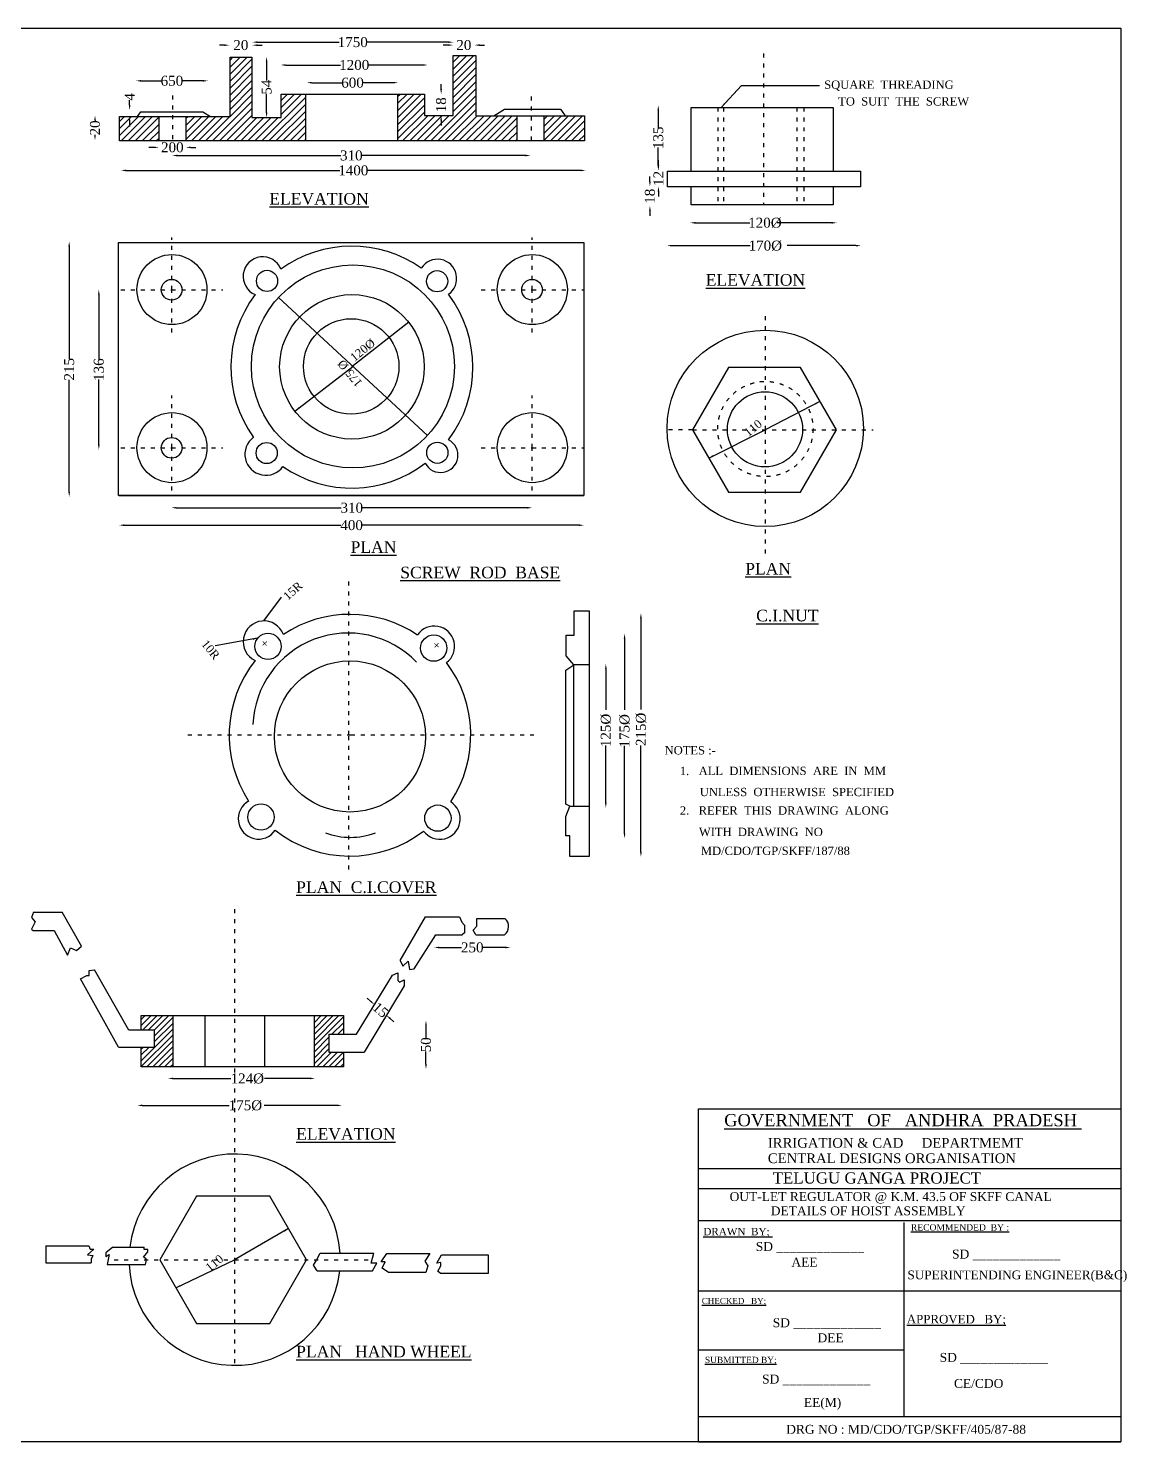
# Model space of a CAD drawing. Header units: millimetres. Extents: x 833 to 6818, y 102 to 4361.
# Drawn here: x 3508 to 6818, y 102 to 4361 of the extents above; entities that cross this region are included whole.
import ezdxf

# ---------------------------------------------------------------- set-up
doc = ezdxf.new("R2010")
doc.units = ezdxf.units.MM
doc.header["$MEASUREMENT"] = 0
doc.header["$PDMODE"] = 33
doc.header["$PDSIZE"] = 500
doc.linetypes.add('ACAD_ISO03W100', pattern=[30, 12, -18])
for name, color, linetype in [('DIM', 5, 'Continuous'), ('DOT LINE', 3, 'ACAD_ISO03W100'), ('DWG. LINE', 1, 'Continuous'), ('HATCH', 2, 'Continuous'), ('TEXT', 7, 'Continuous')]:
    doc.layers.add(name, color=color, linetype=linetype)
doc.layers.add('TITLE', color=7, linetype='Continuous', lineweight=30)
doc.styles.get("Standard").update_dxf_attribs({"font": 'TIMES.TTF', "height": 30})
doc.dimstyles.get("Standard").update_dxf_attribs({"dimtxt": 30, "dimasz": 15, "dimexe": 0.18, "dimexo": 0.0625, "dimgap": 0.09, "dimtad": 0, "dimdec": 0, "dimzin": 0, "dimdsep": 46, "dimtxsty": 'Standard', "dimcen": 0.09, "dimse1": 1, "dimse2": 1, "dimclrd": 5, "dimclre": 5, "dimclrt": 4, "dimadec": 0, "dimazin": 0, "dimtfac": 1, "dimtdec": 0, "dimtofl": 0, "dimtmove": 0, "dimatfit": 3, "dimfxl": 1, "dimtolj": 1, "dimtzin": 0, "dimarcsym": 0})

# ---------------------------------------------------------------- blocks, each defined once
blk = doc.blocks.new('*D2')
at = {"layer": 'Defpoints', "color": 0}
for p in [(3787.7, 3954), (5187.7, 3954), (5187.7, 3932.2)]:
    blk.add_point(p, dxfattribs=at)
at = {"layer": 'DIM', "color": 5, "lineweight": -2}
for p, q in [((3802.7, 3932.2), (4446.7, 3932.2)), ((5172.7, 3932.2), (4528.7, 3932.2))]:
    blk.add_line(p, q, dxfattribs=at)
at = {"layer": 'DIM', "color": 5}
for points in [[(3802.7, 3934.7), (3802.7, 3929.7), (3787.7, 3932.2)], [(5172.7, 3934.7), (5172.7, 3929.7), (5187.7, 3932.2)]]:
    blk.add_solid(points, dxfattribs=at)
at = {"layer": 'DIM', "color": 4, "insert": (4487.7, 3932.2), "char_height": 30, "attachment_point": 5}
blk.add_mtext('\\A1;1400', dxfattribs=at)
blk = doc.blocks.new('*D8')
at = {"layer": 'Defpoints', "color": 0}
for p in [(3832.9, 4204.4), (4049.4, 4204.4), (4049.4, 4202.2)]:
    blk.add_point(p, dxfattribs=at)
at = {"layer": 'DIM', "color": 5, "lineweight": -2}
for p, q in [((3847.9, 4202.2), (3909.6, 4202.2)), ((4034.4, 4202.2), (3972.8, 4202.2))]:
    blk.add_line(p, q, dxfattribs=at)
at = {"layer": 'DIM', "color": 5}
for points in [[(3847.9, 4204.7), (3847.9, 4199.7), (3832.9, 4202.2)], [(4034.4, 4204.7), (4034.4, 4199.7), (4049.4, 4202.2)]]:
    blk.add_solid(points, dxfattribs=at)
at = {"layer": 'DIM', "color": 4, "insert": (3941.2, 4202.2), "char_height": 30, "attachment_point": 5}
blk.add_mtext('\\A1;650', dxfattribs=at)
blk = doc.blocks.new('*D9')
at = {"layer": 'Defpoints', "color": 0}
for p in [(4114.4, 4309.7), (4183.4, 4309.7), (4183.4, 4309.7)]:
    blk.add_point(p, dxfattribs=at)
at = {"layer": 'DIM', "color": 5, "lineweight": -2}
for p, q in [((4099.4, 4309.7), (4084.4, 4309.7)), ((4198.4, 4309.7), (4213.4, 4309.7))]:
    blk.add_line(p, q, dxfattribs=at)
at = {"layer": 'DIM', "color": 5}
for points in [[(4099.4, 4312.2), (4099.4, 4307.2), (4114.4, 4309.7)], [(4198.4, 4312.2), (4198.4, 4307.2), (4183.4, 4309.7)]]:
    blk.add_solid(points, dxfattribs=at)
at = {"layer": 'DIM', "color": 4, "insert": (4148.9, 4309.7), "char_height": 30, "attachment_point": 5}
blk.add_mtext('\\A1;20', dxfattribs=at)
blk = doc.blocks.new('*D10')
at = {"layer": 'Defpoints', "color": 0}
for p in [(4183.4, 4309.7), (4788.8, 4318.7), (4788.8, 4309.7)]:
    blk.add_point(p, dxfattribs=at)
at = {"layer": 'DIM', "color": 5, "lineweight": -2}
for p, q in [((4198.4, 4318.7), (4445.1, 4318.7)), ((4773.8, 4318.7), (4527.1, 4318.7))]:
    blk.add_line(p, q, dxfattribs=at)
at = {"layer": 'DIM', "color": 5}
for points in [[(4198.4, 4321.2), (4198.4, 4316.2), (4183.4, 4318.7)], [(4773.8, 4321.2), (4773.8, 4316.2), (4788.8, 4318.7)]]:
    blk.add_solid(points, dxfattribs=at)
at = {"layer": 'DIM', "color": 4, "insert": (4486.1, 4318.7), "char_height": 30, "attachment_point": 5}
blk.add_mtext('\\A1;1750', dxfattribs=at)
blk = doc.blocks.new('*D11')
at = {"layer": 'Defpoints', "color": 0}
for p in [(4788.8, 4312), (4853, 4312), (4853, 4309.9)]:
    blk.add_point(p, dxfattribs=at)
at = {"layer": 'DIM', "color": 5, "lineweight": -2}
for p, q in [((4773.8, 4309.9), (4758.8, 4309.9)), ((4868, 4309.9), (4883, 4309.9))]:
    blk.add_line(p, q, dxfattribs=at)
at = {"layer": 'DIM', "color": 5}
for points in [[(4773.8, 4312.4), (4773.8, 4307.4), (4788.8, 4309.9)], [(4868, 4312.4), (4868, 4307.4), (4853, 4309.9)]]:
    blk.add_solid(points, dxfattribs=at)
at = {"layer": 'DIM', "color": 4, "insert": (4820.9, 4309.9), "char_height": 30, "attachment_point": 5}
blk.add_mtext('\\A1;20', dxfattribs=at)
blk = doc.blocks.new('*D12')
at = {"layer": 'Defpoints', "color": 0}
for p in [(4269.2, 4250.8), (4711.9, 4250.8), (4711.9, 4249.9)]:
    blk.add_point(p, dxfattribs=at)
at = {"layer": 'DIM', "color": 5, "lineweight": -2}
for p, q in [((4284.2, 4249.9), (4449.5, 4249.9)), ((4696.9, 4249.9), (4531.5, 4249.9))]:
    blk.add_line(p, q, dxfattribs=at)
at = {"layer": 'DIM', "color": 5}
for points in [[(4284.2, 4252.4), (4284.2, 4247.4), (4269.2, 4249.9)], [(4696.9, 4252.4), (4696.9, 4247.4), (4711.9, 4249.9)]]:
    blk.add_solid(points, dxfattribs=at)
at = {"layer": 'DIM', "color": 4, "insert": (4490.5, 4249.9), "char_height": 30, "attachment_point": 5}
blk.add_mtext('\\A1;1200', dxfattribs=at)
blk = doc.blocks.new('*D13')
at = {"layer": 'Defpoints', "color": 0}
for p in [(4224.4, 4274.9), (4224.4, 4091.3), (4226.4, 4091.3)]:
    blk.add_point(p, dxfattribs=at)
at = {"layer": 'DIM', "color": 5, "lineweight": -2}
for p, q in [((4226.4, 4259.9), (4226.4, 4203.5)), ((4226.4, 4106.3), (4226.4, 4162.7))]:
    blk.add_line(p, q, dxfattribs=at)
at = {"layer": 'DIM', "color": 5}
for points in [[(4223.9, 4259.9), (4228.9, 4259.9), (4226.4, 4274.9)], [(4223.9, 4106.3), (4228.9, 4106.3), (4226.4, 4091.3)]]:
    blk.add_solid(points, dxfattribs=at)
at = {"layer": 'DIM', "color": 4, "insert": (4226.4, 4183.1), "char_height": 30, "attachment_point": 5, "rotation": 90}
blk.add_mtext('\\A1;54', dxfattribs=at)
blk = doc.blocks.new('*D14')
at = {"layer": 'Defpoints', "color": 0}
for p in [(4347.6, 4198.3), (4623.2, 4198.3), (4623.2, 4196.6)]:
    blk.add_point(p, dxfattribs=at)
at = {"layer": 'DIM', "color": 5, "lineweight": -2}
for p, q in [((4362.6, 4196.6), (4453.8, 4196.6)), ((4608.2, 4196.6), (4517, 4196.6))]:
    blk.add_line(p, q, dxfattribs=at)
at = {"layer": 'DIM', "color": 5}
for points in [[(4362.6, 4199.1), (4362.6, 4194.1), (4347.6, 4196.6)], [(4608.2, 4199.1), (4608.2, 4194.1), (4623.2, 4196.6)]]:
    blk.add_solid(points, dxfattribs=at)
at = {"layer": 'DIM', "color": 4, "insert": (4485.4, 4196.6), "char_height": 30, "attachment_point": 5}
blk.add_mtext('\\A1;600', dxfattribs=at)
blk = doc.blocks.new('*D15')
at = {"layer": 'Defpoints', "color": 0}
for p in [(4752.4, 4162.2), (4752.4, 4097.9), (4752.4, 4097.9)]:
    blk.add_point(p, dxfattribs=at)
at = {"layer": 'DIM', "color": 5, "lineweight": -2}
for p, q in [((4752.4, 4177.2), (4752.4, 4192.2)), ((4752.4, 4082.9), (4752.4, 4067.9))]:
    blk.add_line(p, q, dxfattribs=at)
at = {"layer": 'DIM', "color": 5}
for points in [[(4749.9, 4177.2), (4754.9, 4177.2), (4752.4, 4162.2)], [(4749.9, 4082.9), (4754.9, 4082.9), (4752.4, 4097.9)]]:
    blk.add_solid(points, dxfattribs=at)
at = {"layer": 'DIM', "color": 4, "insert": (4752.4, 4130), "char_height": 30, "attachment_point": 5, "rotation": 90}
blk.add_mtext('\\A1;18', dxfattribs=at)
blk = doc.blocks.new('*D16')
at = {"layer": 'Defpoints', "color": 0}
for p in [(3902, 3999.7), (3982.8, 4001.8), (3982.8, 3999.7)]:
    blk.add_point(p, dxfattribs=at)
at = {"layer": 'DIM', "color": 5, "lineweight": -2}
for p, q in [((3887, 4001.8), (3872, 4001.8)), ((3997.8, 4001.8), (4012.8, 4001.8))]:
    blk.add_line(p, q, dxfattribs=at)
at = {"layer": 'DIM', "color": 5}
for points in [[(3887, 4004.3), (3887, 3999.3), (3902, 4001.8)], [(3997.8, 4004.3), (3997.8, 3999.3), (3982.8, 4001.8)]]:
    blk.add_solid(points, dxfattribs=at)
at = {"layer": 'DIM', "color": 4, "insert": (3942.4, 4001.8), "char_height": 30, "attachment_point": 5}
blk.add_mtext('\\A1;200', dxfattribs=at)
blk = doc.blocks.new('*D17')
at = {"layer": 'Defpoints', "color": 0}
for p in [(3942, 3977.3), (5021.6, 3977.3), (5021.6, 3977.2)]:
    blk.add_point(p, dxfattribs=at)
at = {"layer": 'DIM', "color": 5, "lineweight": -2}
for p, q in [((3957, 3977.2), (4450.2, 3977.2)), ((5006.6, 3977.2), (4513.4, 3977.2))]:
    blk.add_line(p, q, dxfattribs=at)
at = {"layer": 'DIM', "color": 5}
for points in [[(3957, 3979.7), (3957, 3974.7), (3942, 3977.2)], [(5006.6, 3979.7), (5006.6, 3974.7), (5021.6, 3977.2)]]:
    blk.add_solid(points, dxfattribs=at)
at = {"layer": 'DIM', "color": 4, "insert": (4481.8, 3977.2), "char_height": 30, "attachment_point": 5}
blk.add_mtext('\\A1;310', dxfattribs=at)
blk = doc.blocks.new('*D18')
at = {"layer": 'Defpoints', "color": 0}
for p in [(3709.4, 4097.7), (3709.4, 4022.8), (3709.4, 4022.8)]:
    blk.add_point(p, dxfattribs=at)
at = {"layer": 'DIM', "color": 5, "lineweight": -2}
for p, q in [((3709.4, 4082.7), (3709.4, 4081.2)), ((3709.4, 4037.8), (3709.4, 4039.3))]:
    blk.add_line(p, q, dxfattribs=at)
at = {"layer": 'DIM', "color": 5}
for points in [[(3706.9, 4082.7), (3711.9, 4082.7), (3709.4, 4097.7)], [(3706.9, 4037.8), (3711.9, 4037.8), (3709.4, 4022.8)]]:
    blk.add_solid(points, dxfattribs=at)
at = {"layer": 'DIM', "color": 4, "insert": (3709.4, 4060.3), "char_height": 30, "attachment_point": 5, "rotation": 90}
blk.add_mtext('\\A1;20', dxfattribs=at)
blk = doc.blocks.new('*D19')
at = {"layer": 'Defpoints', "color": 0}
for p in [(3813.7, 4114), (3814.9, 4114), (3814.9, 4094.8)]:
    blk.add_point(p, dxfattribs=at)
at = {"layer": 'DIM', "color": 5, "lineweight": -2}
for p, q in [((3813.7, 4129), (3813.7, 4144)), ((3813.7, 4079.8), (3813.7, 4064.8))]:
    blk.add_line(p, q, dxfattribs=at)
at = {"layer": 'DIM', "color": 5}
for points in [[(3811.2, 4129), (3816.2, 4129), (3813.7, 4114)], [(3811.2, 4079.8), (3816.2, 4079.8), (3813.7, 4094.8)]]:
    blk.add_solid(points, dxfattribs=at)
at = {"layer": 'DIM', "color": 4, "insert": (3813.7, 4154), "char_height": 30, "attachment_point": 5, "rotation": 90}
blk.add_mtext('\\A1;4', dxfattribs=at)
blk = doc.blocks.new('*D20')
at = {"layer": 'Defpoints', "color": 0}
for p in [(5406.9, 4128.2), (5406.7, 3932.9), (5406.9, 3932.9)]:
    blk.add_point(p, dxfattribs=at)
at = {"layer": 'DIM', "color": 5, "lineweight": -2}
for p, q in [((5406.7, 4113.2), (5406.7, 4059.8)), ((5406.7, 3947.9), (5406.7, 4001.3))]:
    blk.add_line(p, q, dxfattribs=at)
at = {"layer": 'DIM', "color": 5}
for points in [[(5404.2, 4113.2), (5409.2, 4113.2), (5406.7, 4128.2)], [(5404.2, 3947.9), (5409.2, 3947.9), (5406.7, 3932.9)]]:
    blk.add_solid(points, dxfattribs=at)
at = {"layer": 'DIM', "color": 4, "insert": (5406.7, 4030.5), "char_height": 30, "attachment_point": 5, "rotation": 90}
blk.add_mtext('\\A1;135', dxfattribs=at)
blk = doc.blocks.new('*D21')
at = {"layer": 'Defpoints', "color": 0}
for p in [(5406.7, 3932.9), (5406.7, 3883.5), (5407.3, 3883.5)]:
    blk.add_point(p, dxfattribs=at)
at = {"layer": 'DIM', "color": 5, "lineweight": -2}
for p, q in [((5407.3, 3947.9), (5407.3, 3962.9)), ((5407.3, 3868.5), (5407.3, 3853.5))]:
    blk.add_line(p, q, dxfattribs=at)
at = {"layer": 'DIM', "color": 5}
for points in [[(5404.8, 3947.9), (5409.8, 3947.9), (5407.3, 3932.9)], [(5404.8, 3868.5), (5409.8, 3868.5), (5407.3, 3883.5)]]:
    blk.add_solid(points, dxfattribs=at)
at = {"layer": 'DIM', "color": 4, "insert": (5407.3, 3908.2), "char_height": 30, "attachment_point": 5, "rotation": 90}
blk.add_mtext('\\A1;12', dxfattribs=at)
blk = doc.blocks.new('*D22')
at = {"layer": 'Defpoints', "color": 0}
for p in [(5406.7, 3883.5), (5381.5, 3825.4), (5406.7, 3825.4)]:
    blk.add_point(p, dxfattribs=at)
at = {"layer": 'DIM', "color": 5, "lineweight": -2}
for p, q in [((5381.5, 3898.5), (5381.5, 3913.5)), ((5381.5, 3810.4), (5381.5, 3795.4))]:
    blk.add_line(p, q, dxfattribs=at)
at = {"layer": 'DIM', "color": 5}
for points in [[(5379, 3898.5), (5384, 3898.5), (5381.5, 3883.5)], [(5379, 3810.4), (5384, 3810.4), (5381.5, 3825.4)]]:
    blk.add_solid(points, dxfattribs=at)
at = {"layer": 'DIM', "color": 4, "insert": (5381.5, 3854.4), "char_height": 30, "attachment_point": 5, "rotation": 90}
blk.add_mtext('\\A1;18', dxfattribs=at)
blk = doc.blocks.new('*D23')
at = {"layer": 'Defpoints', "color": 0}
for p in [(3631.6, 3717.7), (3635, 3717.7), (3635, 2948.6)]:
    blk.add_point(p, dxfattribs=at)
at = {"layer": 'DIM', "color": 5, "lineweight": -2}
for p, q in [((3631.6, 3702.7), (3631.6, 3364.5)), ((3631.6, 2963.6), (3631.6, 3301.8))]:
    blk.add_line(p, q, dxfattribs=at)
at = {"layer": 'DIM', "color": 5}
for points in [[(3629.1, 3702.7), (3634.1, 3702.7), (3631.6, 3717.7)], [(3629.1, 2963.6), (3634.1, 2963.6), (3631.6, 2948.6)]]:
    blk.add_solid(points, dxfattribs=at)
at = {"layer": 'DIM', "color": 4, "insert": (3631.6, 3333.2), "char_height": 30, "attachment_point": 5, "rotation": 90}
blk.add_mtext('\\A1;215', dxfattribs=at)
blk = doc.blocks.new('*D24')
at = {"layer": 'Defpoints', "color": 0}
for p in [(3720.9, 3573.3), (3720.9, 3573.3), (3720.9, 3091.1)]:
    blk.add_point(p, dxfattribs=at)
at = {"layer": 'DIM', "color": 5, "lineweight": -2}
for p, q in [((3720.9, 3558.3), (3720.9, 3362)), ((3720.9, 3106.1), (3720.9, 3302.3))]:
    blk.add_line(p, q, dxfattribs=at)
at = {"layer": 'DIM', "color": 5}
for points in [[(3718.4, 3558.3), (3723.4, 3558.3), (3720.9, 3573.3)], [(3718.4, 3106.1), (3723.4, 3106.1), (3720.9, 3091.1)]]:
    blk.add_solid(points, dxfattribs=at)
at = {"layer": 'DIM', "color": 4, "insert": (3720.9, 3332.2), "char_height": 30, "attachment_point": 5, "rotation": 90}
blk.add_mtext('\\A1;136', dxfattribs=at)
blk = doc.blocks.new('*D25')
at = {"layer": 'Defpoints', "color": 0}
for p in [(3939.9, 2917.6), (5026.6, 2917.6), (5026.6, 2916)]:
    blk.add_point(p, dxfattribs=at)
at = {"layer": 'DIM', "color": 5, "lineweight": -2}
for p, q in [((3954.9, 2916), (4451.6, 2916)), ((5011.6, 2916), (4514.9, 2916))]:
    blk.add_line(p, q, dxfattribs=at)
at = {"layer": 'DIM', "color": 5}
for points in [[(3954.9, 2918.5), (3954.9, 2913.5), (3939.9, 2916)], [(5011.6, 2918.5), (5011.6, 2913.5), (5026.6, 2916)]]:
    blk.add_solid(points, dxfattribs=at)
at = {"layer": 'DIM', "color": 4, "insert": (4483.2, 2916), "char_height": 30, "attachment_point": 5}
blk.add_mtext('\\A1;310', dxfattribs=at)
blk = doc.blocks.new('*D26')
at = {"layer": 'Defpoints', "color": 0}
for p in [(3782.5, 2864.9), (5183, 2864.9), (5183, 2863.4)]:
    blk.add_point(p, dxfattribs=at)
at = {"layer": 'DIM', "color": 5, "lineweight": -2}
for p, q in [((3797.5, 2863.4), (4450.6, 2863.4)), ((5168, 2863.4), (4514.9, 2863.4))]:
    blk.add_line(p, q, dxfattribs=at)
at = {"layer": 'DIM', "color": 5}
for points in [[(3797.5, 2865.9), (3797.5, 2860.9), (3782.5, 2863.4)], [(5168, 2865.9), (5168, 2860.9), (5183, 2863.4)]]:
    blk.add_solid(points, dxfattribs=at)
at = {"layer": 'DIM', "color": 4, "insert": (4482.7, 2863.4), "char_height": 30, "attachment_point": 5}
blk.add_mtext('\\A1;400', dxfattribs=at)
blk = doc.blocks.new('*D32')
at = {"layer": 'Defpoints', "color": 0}
for p in [(4731.1, 1590.5), (4961.2, 1591.2), (4961.2, 1590.5)]:
    blk.add_point(p, dxfattribs=at)
at = {"layer": 'DIM', "color": 5, "lineweight": -2}
for p, q in [((4746.1, 1591.2), (4814.1, 1591.2)), ((4946.2, 1591.2), (4878.2, 1591.2))]:
    blk.add_line(p, q, dxfattribs=at)
at = {"layer": 'DIM', "color": 5}
for points in [[(4746.1, 1593.7), (4746.1, 1588.7), (4731.1, 1591.2)], [(4946.2, 1593.7), (4946.2, 1588.7), (4961.2, 1591.2)]]:
    blk.add_solid(points, dxfattribs=at)
at = {"layer": 'DIM', "color": 4, "insert": (4846.2, 1591.2), "char_height": 30, "attachment_point": 5}
blk.add_mtext('\\A1;250', dxfattribs=at)
blk = doc.blocks.new('*D33')
at = {"layer": 'Defpoints', "color": 0}
for p in [(4551.7, 1418.8), (4587.5, 1387), (4587.5, 1387)]:
    blk.add_point(p, dxfattribs=at)
at = {"layer": 'DIM', "color": 5, "lineweight": -2}
for p, q in [((4540.5, 1428.7), (4529.3, 1438.7)), ((4598.7, 1377.1), (4609.9, 1367.1))]:
    blk.add_line(p, q, dxfattribs=at)
at = {"layer": 'DIM', "color": 5}
for points in [[(4542.1, 1430.6), (4538.8, 1426.9), (4551.7, 1418.8)], [(4600.4, 1379), (4597, 1375.2), (4587.5, 1387)]]:
    blk.add_solid(points, dxfattribs=at)
at = {"layer": 'DIM', "color": 4, "insert": (4569.6, 1402.9), "char_height": 30, "attachment_point": 5, "rotation": 318.434}
blk.add_mtext('\\A1;15', dxfattribs=at)
blk = doc.blocks.new('*D34')
at = {"layer": 'Defpoints', "color": 0}
for p in [(4703.6, 1371.2), (4703.6, 1224.9), (4706.7, 1224.9)]:
    blk.add_point(p, dxfattribs=at)
at = {"layer": 'DIM', "color": 5, "lineweight": -2}
for p, q in [((4706.7, 1356.2), (4706.7, 1318.4)), ((4706.7, 1239.9), (4706.7, 1277.7))]:
    blk.add_line(p, q, dxfattribs=at)
at = {"layer": 'DIM', "color": 5}
for points in [[(4704.2, 1356.2), (4709.2, 1356.2), (4706.7, 1371.2)], [(4704.2, 1239.9), (4709.2, 1239.9), (4706.7, 1224.9)]]:
    blk.add_solid(points, dxfattribs=at)
at = {"layer": 'DIM', "color": 4, "insert": (4706.7, 1298), "char_height": 30, "attachment_point": 5, "rotation": 90}
blk.add_mtext('\\A1;50', dxfattribs=at)

msp = doc.modelspace()

# ---------------------------------------------------------------- hatches: boundary and pattern name
at = {"layer": 'HATCH'}
h = msp.add_hatch(dxfattribs=at)
h.set_pattern_fill('ANSI31', color=256, scale=120, style=0)
h.paths.add_polyline_path([(4343.2, 4162.1), (4270.4, 4162.1), (4270.4, 4091.3), (4182.4, 4091.3), (4182.4, 4273.6), (4116.2, 4273.6), (4116.2, 4094.8), (3983.2, 4094.8), (3983.2, 4021.2), (4343.2, 4021.2)])
h = msp.add_hatch(dxfattribs=at)
h.set_pattern_fill('ANSI31', color=256, scale=120, style=0)
h.paths.add_polyline_path([(4980.3, 4096.8), (4857.2, 4096.8), (4857.2, 4278.3), (4788.8, 4278.3), (4788.8, 4097.9), (4702.1, 4097.9), (4702.1, 4162.1), (4621.4, 4162.1), (4621.4, 4021.2), (4980.3, 4021.2)])
h = msp.add_hatch(dxfattribs=at)
h.set_pattern_fill('ANSI31', color=256, scale=120, style=0)
h.paths.add_polyline_path([(3901.4, 4094.8), (3783.1, 4094.8), (3783.1, 4021.2), (3901.4, 4021.2)])
h = msp.add_hatch(dxfattribs=at)
h.set_pattern_fill('ANSI31', color=256, scale=120, style=0)
h.paths.add_polyline_path([(5184.4, 4096.8), (5061.6, 4096.8), (5061.6, 4021.2), (5184.4, 4021.2)])
h = msp.add_hatch(dxfattribs=at)
h.set_pattern_fill('ANSI31', color=256, scale=100, style=0)
h.paths.add_polyline_path([(3943.5, 1386.1), (3848.6, 1386.1), (3848.6, 1342), (3888.7, 1342), (3888.7, 1291.2), (3848.6, 1291.2), (3848.6, 1231.6), (3943.5, 1231.6)])
h.paths.add_polyline_path([(4457.9, 1275.8), (4414.3, 1275.8), (4414.3, 1329.7), (4457.9, 1329.7), (4457.9, 1386.1), (4369.3, 1386.1), (4369.3, 1231.6), (4457.9, 1231.6)])

# ---------------------------------------------------------------- linework, layer by layer
at = {"layer": 'DIM', "color": 5}
for p, q in [((5518, 3774.5), (5682.8, 3774.5)), ((5929.5, 3774.5), (5764.8, 3774.5)), ((5447.7, 3705.6), (5684, 3705.6)), ((6002.3, 3705.6), (5794.7, 3705.6)), ((5354.4, 2583.2), (5354.4, 2308.2)), ((5305.1, 2521.2), (5305.1, 2307.5)), ((5248.7, 2430.8), (5248.7, 2306.8)), ((5248.7, 2027.3), (5248.7, 2199.8)), ((5305.1, 1934.5), (5305.1, 2198.6)), ((5354.4, 1879.2), (5354.4, 2199.5)), ((3944, 1196.6), (4118.5, 1196.6)), ((4357.5, 1196.6), (4220.1, 1196.6)), ((3852, 1115.4), (4114, 1115.4)), ((4438.8, 1115.4), (4219.2, 1115.4))]:
    msp.add_line(p, q, dxfattribs=at)
for points in [[(5518, 3777), (5518, 3772), (5503, 3774.5)], [(5929.5, 3777), (5929.5, 3772), (5944.5, 3774.5)], [(5447.7, 3708.1), (5447.7, 3703.1), (5432.7, 3705.6)], [(6002.3, 3708.1), (6002.3, 3703.1), (6017.3, 3705.6)], [(5351.9, 2583.2), (5356.9, 2583.2), (5354.4, 2598.2)], [(5302.6, 2521.2), (5307.6, 2521.2), (5305.1, 2536.2)], [(5246.2, 2430.8), (5251.2, 2430.8), (5248.7, 2445.8)], [(5246.2, 2027.3), (5251.2, 2027.3), (5248.7, 2012.3)], [(5302.6, 1934.5), (5307.6, 1934.5), (5305.1, 1919.5)], [(5351.9, 1879.2), (5356.9, 1879.2), (5354.4, 1864.2)], [(3944, 1199.1), (3944, 1194.1), (3929, 1196.6)], [(4357.5, 1199.1), (4357.5, 1194.1), (4372.5, 1196.6)], [(3852, 1117.9), (3852, 1112.9), (3837, 1115.4)], [(4438.8, 1117.9), (4438.8, 1112.9), (4453.8, 1115.4)]]:
    msp.add_solid(points, dxfattribs=at)
at = {"layer": 'DOT LINE'}
for points in [[(5723.9, 4284.3), (5723.9, 3829)], [(3943.3, 4158.3), (3943.3, 4021.2)], [(5023.8, 4154.6), (5023.8, 4021.2)], [(5585.9, 4122.1), (5585.9, 3829)], [(5603.1, 4122.1), (5603.1, 3829)], [(5824.7, 4122.1), (5824.7, 3829)], [(5845.5, 4122.1), (5845.5, 3829)], [(3787.4, 3572.7), (3940.4, 3572.7), (3940.4, 3730.3)], [(4873.4, 3572.7), (5026.3, 3572.7), (5026.3, 3730.3)], [(3940.4, 3443.8), (3940.4, 3572.7), (4094.6, 3572.7)], [(5026.3, 3443.8), (5026.3, 3572.7), (5180.5, 3572.7)], [(5729.3, 3492.9), (5729.3, 3150.6), (5729.3, 2770.6)], [(3787.4, 3096.5), (3940.4, 3096.5), (3940.4, 3254.1)], [(4873.4, 3096.5), (5026.3, 3096.5), (5026.3, 3254.1)], [(5509.9, 3150.6), (5433.1, 3150.6)], [(5509.9, 3150.6), (6053.9, 3150.6)], [(3940.4, 2967.6), (3940.4, 3096.5), (4094.6, 3096.5)], [(5026.3, 2967.6), (5026.3, 3096.5), (5180.5, 3096.5)], [(4473.8, 1826.2), (4473.8, 2231.5), (4473.8, 2693.6)], [(3988.8, 2231.5), (4480.2, 2231.5), (5046.9, 2231.5)], [(4130.2, 1706.6), (4130.2, 650.4), (4130.2, 320.4)], [(3767.5, 650.4), (4130.2, 650.4), (4544.1, 650.4)]]:
    msp.add_lwpolyline(points, dxfattribs=at)
msp.add_circle((5729.5, 3153.2), 143.5, dxfattribs=at)
at = {"layer": 'DWG. LINE'}
for points in [[(3783.1, 4094.8), (4116.2, 4094.8), (4116.2, 4273.6), (4182.4, 4273.6), (4182.4, 4091.3), (4270.4, 4091.3), (4270.4, 4162.1), (4702.1, 4162.1), (4702.1, 4097.9), (4788.8, 4097.9), (4788.8, 4278.3), (4857.2, 4278.3), (4857.2, 4096.8), (5184.4, 4096.8), (5184.4, 4021.2), (3783.1, 4021.2), (3783.1, 4094.8)], [(5434.2, 3930.2), (6016.3, 3930.2), (6016.3, 3882.7), (5434.2, 3882.7)], [(3779.9, 3715), (5182.7, 3715), (5182.7, 2952.4), (3779.9, 2952.4)], [(5509.9, 3150.6), (5618.3, 2962.9), (5835, 2962.9), (5943.4, 3150.6), (5835, 3338.4), (5618.3, 3338.4)], [(3904.4, 650), (4015, 458.4), (4236.2, 458.4), (4346.8, 650), (4236.2, 841.5), (4015, 841.5)]]:
    msp.add_lwpolyline(points, close=True, dxfattribs=at)
for points in [[(4343.2, 4162.1), (4343.2, 4021.2)], [(4621.4, 4162.1), (4621.4, 4021.2)], [(3837.9, 4094.8), (3847.6, 4108.9), (4034.5, 4108.9), (4057, 4094.8)], [(3901.4, 4094.8), (3901.4, 4021.2)], [(3983.2, 4094.8), (3983.2, 4021.2)], [(4911.4, 4096.8), (4943.1, 4117), (5112.2, 4117), (5125.9, 4096.8)], [(4980.3, 4096.8), (4980.3, 4021.2)], [(5061.6, 4096.8), (5061.6, 4021.2)], [(5505.8, 3930.2), (5505.8, 4122.1), (5933.8, 4122.1), (5933.8, 3930.2)], [(5933.8, 3882.7), (5933.8, 3829), (5505.8, 3829), (5505.8, 3882.7)], [(4262.4, 3549.6), (4710.9, 3133.7)], [(3781.1, 2952.4), (5182.7, 2952.4)], [(5153, 2532.3), (5153, 2605.5), (5198.2, 2605.5), (5198.2, 1864.8), (5140.6, 1864.8), (5140.6, 1927.6), (5127.8, 1927.6), (5127.8, 1985.4), (5140.7, 2016.5), (5198.2, 2016.5)], [(5152.5, 2016.5), (5152.5, 2442.7), (5129.2, 2470.3), (5129.2, 2532.3), (5153, 2532.3)], [(5128.2, 2426.5), (5152.5, 2442.7)], [(5198.2, 2442.7), (5152.5, 2442.7)], [(5140.7, 2016.5), (5128.2, 2023.2), (5128.2, 2426.5)], [(3524.3, 1697.8), (3518.1, 1681.8), (3528.8, 1668.8), (3517.9, 1646.6), (3522.9, 1642.7)], [(3522.9, 1642.7), (3586.5, 1642.7), (3626.2, 1568.1), (3635.8, 1589.8), (3653.9, 1581.9), (3669.1, 1595.1), (3610.6, 1697.8)], [(3524.3, 1697.8), (3610.6, 1697.8)], [(4628.9, 1552.1), (4705.6, 1683.1)], [(4705.6, 1683.1), (4808, 1683.1), (4814.5, 1667.2), (4822.6, 1658.5), (4822.6, 1634.8), (4816, 1629.2)], [(4857, 1628.8), (4849.2, 1643.6), (4859.8, 1655.5), (4859.8, 1678.8)], [(4859.8, 1678.8), (4944.8, 1678.8)], [(4671.1, 1527), (4736.5, 1629.2), (4816, 1629.2)], [(4857, 1628.8), (4943.1, 1628.8)], [(4628.9, 1552.1), (4636.9, 1535.1), (4653.1, 1550.4), (4657.4, 1524.4), (4671.1, 1527)], [(3779.9, 1291.2), (3665.2, 1496.3), (3684.7, 1507.2), (3691.6, 1507.2), (3691.6, 1521.5), (3707.9, 1523.7)], [(3779.9, 1291.2), (3888.7, 1291.2), (3888.7, 1342), (3810.9, 1342), (3707.9, 1523.7)], [(4414.3, 1329.7), (4497.5, 1329.7), (4605.9, 1507.9), (4622.1, 1514.5), (4622.1, 1491.3), (4627.4, 1487), (4640.6, 1493.3), (4640.6, 1475.5), (4520.7, 1275.8)], [(3848.6, 1342), (3848.6, 1386.1), (4457.9, 1386.1), (4457.9, 1329.7)], [(3943.5, 1386.1), (3943.5, 1231.6)], [(4040, 1386.1), (4040, 1231.6)], [(4219.8, 1386.1), (4219.8, 1231.6)], [(4369.3, 1386.1), (4369.3, 1231.6)], [(4414.3, 1329.7), (4414.3, 1275.8), (4520.7, 1275.8)], [(4457.9, 1275.8), (4457.9, 1231.6), (3848.6, 1231.6), (3848.6, 1291.2)], [(3561.7, 692.2), (3561.7, 640.6), (3697.6, 640.6)], [(3561.7, 692.2), (3690.9, 692.2), (3695.2, 682.1), (3705.9, 682.1), (3686.8, 664.7), (3703, 663.3), (3697.6, 651.8), (3697.6, 640.6)], [(3763.6, 688.5), (3741.9, 670.7), (3741.9, 660.4), (3751.7, 666.5), (3746, 636)], [(3746, 636), (3861.3, 636), (3863.5, 645.2), (3863.5, 653.4), (3855.9, 657.7), (3868.6, 674.6), (3868.6, 681.4), (3857.3, 681.4), (3857.3, 688.5)], [(3763.6, 688.5), (3857.3, 688.5)], [(4378.9, 616.7), (4367.9, 634), (4377.3, 648.7), (4388.1, 670.5)], [(4378.9, 616.7), (4545.9, 616.7), (4558.9, 640.2), (4541.3, 640.2), (4549.7, 670.5)], [(4388.1, 670.5), (4549.7, 670.5)], [(4588.6, 668.9), (4718, 668.9), (4703.5, 646.1), (4712.6, 632.1), (4706, 612.2), (4593.7, 612.2), (4575, 625), (4584.1, 644.5), (4571.7, 644.5), (4588.6, 668.9)], [(4753.3, 665.2), (4894.3, 665.2), (4894.3, 609.3), (4750.9, 609.3), (4742.6, 616.4), (4751.4, 631.9), (4751.4, 642.3), (4739, 640.3), (4753.3, 665.2)]]:
    msp.add_lwpolyline(points, dxfattribs=at)
for centre, radius in [((3941.3, 3573.2), 105.5), ((5027.2, 3573.2), 105.5), ((4486.6, 3341.7), 305.8), ((4227.8, 3599.4), 31.9), ((4740.2, 3598.4), 31.9), ((3940.4, 3572.7), 31.2), ((5026.3, 3572.7), 31.2), ((4483.5, 3340.6), 217.7), ((4481.4, 3341.7), 143.8), ((5728.9, 3155), 295.8), ((5728.2, 3152.2), 113.2), ((3941.3, 3097), 105.5), ((5027.2, 3097), 105.5), ((3940.4, 3096.5), 31.2), ((4226.8, 3080.8), 31.9), ((4741, 3081.6), 31.9), ((4230.7, 2498.3), 39.7), ((4730, 2493.1), 39.7), ((4477.6, 2226.9), 227.7), ((4209.6, 1984.1), 39.7), ((4742.5, 1980.8), 39.7)]:
    msp.add_circle(centre, radius, dxfattribs=at)
for centre, radius, start, end in [((4214.8, 3612.8), 59.1, 21.8424, 247.1999), ((4483.5, 3339.6), 364.5, 55.0142, 125.9165), ((4741.3, 3606.8), 58, 304.8637, 147.201), ((4483.5, 3339.6), 364.5, 143.1258, 215.464), ((4483.5, 3339.6), 364.5, 323.0939, 37.0505), ((4224.5, 3077.3), 63.4, 126.6678, 324.054), ((4750.8, 3074.4), 52.2, 207.9598, 62.4934), ((4483.5, 3339.6), 364.5, 235.2578, 307.3594), ((4218.4, 2512.5), 62.5, 20.5174, 244.6825), ((4477.6, 2230.6), 364.1, 56.0168, 123.453), ((4731.8, 2498.3), 61.2, 307.0346, 145.9123), ((4472.1, 2251.5), 287, 43.9854, 177.7767), ((4477.6, 2230.6), 364.1, 141.7469, 213.0466), ((4477.6, 2230.6), 364.1, 326.5209, 36.9301), ((4202.1, 1978.8), 61, 119.1882, 325.685), ((4748.9, 1978), 61, 216.1558, 57.9435), ((4477.6, 2230.6), 364.1, 231.8266, 307.5784), ((4479.8, 2140), 217, 249.5756, 290.1117), ((4923.4, 1654.5), 32.4, 307.6008, 48.6386), ((4130.2, 650.4), 318.3, 3.6267, 173.1137), ((4130.2, 650.4), 318.3, 182.5881, 353.9331)]:
    msp.add_arc(centre, radius, start, end, dxfattribs=at)
at = {"layer": 'TITLE', "lineweight": 30}
for p, q in [((5527.7, 102.1), (5527.7, 1104.8)), ((5527.7, 925.2), (6800.5, 925.2)), ((5527.7, 864.5), (6800.5, 864.5)), ((5527.7, 768.8), (6800.5, 768.8)), ((5527.7, 178.2), (6800.5, 178.2)), ((5527.7, 102.1), (6800.5, 102.1))]:
    msp.add_line(p, q, dxfattribs=at)
at = {"layer": 'TITLE'}
for p, q in [((6800.5, 1104.8), (6800.5, 102.1)), ((5527.7, 556.3), (6800.5, 556.3)), ((5527.7, 378.8), (6146.8, 378.8))]:
    msp.add_line(p, q, dxfattribs=at)
msp.add_lwpolyline([(832.6, 4360.6), (6800.5, 4360.6), (6800.5, 102.1), (832.6, 102.1)], close=True, dxfattribs=at)
at = {"layer": 'TITLE', "lineweight": 30}
for points in [[(5527.7, 1104.8), (6800.5, 1104.8)], [(6146.8, 762.5), (6146.8, 178.2)]]:
    msp.add_lwpolyline(points, dxfattribs=at)

# ---------------------------------------------------------------- texts
at = {"layer": 'DIM', "color": 4}
for s, p in [('120%%C', (5677.7, 3759.8)), ('170%%C', (5678.9, 3690.9)), ('124%%C', (4117.9, 1181.6)), ('175%%C', (4112.2, 1100.7))]:
    msp.add_text(s, height=30, dxfattribs=at).set_placement(p)
for s, p in [('125%%C', (5263.4, 2194.7)), ('175%%C', (5319.8, 2193.5)), ('215%%C', (5369.1, 2197.9))]:
    msp.add_text(s, height=30, rotation=90, dxfattribs=at).set_placement(p)
at = {"layer": 'TEXT'}
for s, p in [('SQUARE  THREADING', (5906.7, 4178.1)), ('TO  SUIT  THE  SCREW', (5949, 4127.8))]:
    msp.add_text(s, height=25, dxfattribs=at).set_placement(p)
for s, rotation, p in [('  120%%C', 39.1896, (4476.5, 3343)), ('175 %%C', 129.1896, (4516.8, 3292.3)), ('110', 39.1896, (5678.2, 3128.6)), ('15R', 41.4848, (4290, 2635.6)), ('10R', 309.3688, (4028.3, 2504.9)), ('+', 41.4848, (4221.1, 2490.7)), ('+', 319.0891, (4722.3, 2499)), ('110', 39.1896, (4055.1, 612.8))]:
    msp.add_text(s, height=25, rotation=rotation, dxfattribs=at).set_placement(p)
at = {"layer": 'TITLE'}
for s, height, p in [('%%UELEVATION', 35, (4234.7, 3829.3)), ('%%UELEVATION', 35, (5549.8, 3585)), ('%%UPLAN', 35, (4479.5, 2780.1)), ('%%USCREW  ROD  BASE', 35, (4629.3, 2703.4)), ('%%UPLAN', 35, (5668.7, 2714.7)), ('%%UC.I.NUT', 35, (5701.7, 2573.7)), ('NOTES :-', 25, (5425.9, 2172.8)), ('1.   ALL  DIMENSIONS  ARE  IN  MM', 25, (5471.9, 2110.7)), ('UNLESS  OTHERWISE  SPECIFIED ', 25, (5531.8, 2047.1)), ('2.   REFER  THIS  DRAWING  ALONG ', 25, (5471.9, 1991.3)), ('WITH  DRAWING  NO', 25, (5529.2, 1926.9)), ('MD/CDO/TGP/SKFF/187/88', 25, (5535.2, 1870)), ('%%UPLAN  C.I.COVER', 35, (4315.5, 1755.4)), ('%%UELEVATION', 35, (4315.5, 1011.9)), ('IRRIGATION & CAD     DEPARTMEMT ', 29.313, (5736.9, 987.8)), ('CENTRAL DESIGNS ORGANISATION', 29.313, (5736.9, 941.5)), ('TELUGU GANGA PROJECT', 33.72, (5751.4, 879.9)), (' OUT-LET REGULATOR @ K.M. 43.5 OF SKFF CANAL', 26.864, (5611.5, 827.2)), ('%%UDRAWN  BY; ', 22.266, (5542.4, 724)), ('%%URECOMMENDED  BY :', 19.108, (6167.9, 738.2)), ('%%UCHECKED   BY;', 17.984, (5537.8, 517.3)), ('%%UAPPROVED   BY;', 25.692, (6155.7, 458.5)), ('%%UPLAN   HAND WHEEL', 35, (4315.5, 356.1)), ('%%USUBMITTED BY;', 18.728, (5547.3, 339.3))]:
    msp.add_text(s, height=height, dxfattribs=at).set_placement(p)
at = {"layer": 'TITLE', "lineweight": 30}
for s, height, p in [('%%UGOVERNMENT   OF   ANDHRA  PRADESH ', 36.825, (5605.4, 1052.5)), ('DETAILS OF HOIST ASSEMBLY', 26.864, (5745.6, 784.3)), ('SD _____________', 26.864, (5700.5, 676.8)), ('AEE', 26.86, (5807.9, 629.8)), ('SD _____________', 26.864, (6291.9, 653.9)), ('SUPERINTENDING ENGINEER(B&C)', 26.367, (6157.5, 591.5)), ('SD _____________', 26.864, (5751.6, 447.1)), ('DEE', 26.86, (5886.5, 401.7)), ('SD _____________', 26.864, (6254.6, 342.8)), ('SD _____________', 26.864, (5719.6, 277.3)), ('CE/CDO', 26.86, (6297.8, 264.3)), ('EE(M)', 26.86, (5845.4, 207)), ('DRG NO : MD/CDO/TGP/SKFF/405/87-88', 26.864, (5792.2, 126))]:
    msp.add_text(s, height=height, dxfattribs=at).set_placement(p)

# ---------------------------------------------------------------- dimensions: what is measured, and where the dimension line sits
at = {"layer": 'DIM'}
for p1, p2, distance, text, picture, middle in [((4114.4, 4309.7), (4183.4, 4309.7), 0, '20', '*D9', (4148.9, 4309.7)), ((4183.4, 4309.7), (4788.8, 4309.7), 8.9, '1750', '*D10', (4486.1, 4318.7)), ((4788.8, 4312), (4853, 4312), -2, '20', '*D11', (4820.9, 4309.9)), ((4224.4, 4274.9), (4224.4, 4091.3), 2, '54', '*D13', (4226.4, 4183.1)), ((4269.2, 4250.8), (4711.9, 4250.8), -0.9, '1200', '*D12', (4490.5, 4249.9)), ((3832.9, 4204.4), (4049.4, 4204.4), -2.2, '650', '*D8', (3941.2, 4202.2)), ((4347.6, 4198.3), (4623.2, 4198.3), -1.7, '600', '*D14', (4485.4, 4196.6)), ((4752.4, 4162.2), (4752.4, 4097.9), 0, '18', '*D15', (4752.4, 4130)), ((3814.9, 4094.8), (3814.9, 4114), 1.2, '4', '*D19', (3813.7, 4154)), ((3709.4, 4097.7), (3709.4, 4022.8), 0, '20', '*D18', (3709.4, 4060.3)), ((5406.9, 4128.2), (5406.9, 3932.9), -0.3, '135', '*D20', (5406.7, 4030.5)), ((3902, 3999.7), (3982.8, 3999.7), 2.1, '200', '*D16', (3942.4, 4001.8)), ((3942, 3977.3), (5021.6, 3977.3), -0.1, '310', '*D17', (4481.8, 3977.2)), ((5406.7, 3932.9), (5406.7, 3883.5), 0.7, '12', '*D21', (5407.3, 3908.2)), ((5406.7, 3883.5), (5406.7, 3825.4), -25.1, '18', '*D22', (5381.5, 3854.4)), ((3635, 2948.6), (3635, 3717.7), 3.4, '215', '*D23', (3631.6, 3333.2)), ((3720.9, 3091.1), (3720.9, 3573.3), 0, '136', '*D24', (3720.9, 3332.2)), ((3939.9, 2917.6), (5026.6, 2917.6), -1.6, '310', '*D25', (4483.2, 2916)), ((3782.5, 2864.9), (5183, 2864.9), -1.5, '400', '*D26', (4482.7, 2863.4)), ((4731.1, 1590.5), (4961.2, 1590.5), 0.7, '250', '*D32', (4846.2, 1591.2)), ((4551.7, 1418.8), (4587.5, 1387), 0, '15', '*D33', (4569.6, 1402.9)), ((4703.6, 1371.2), (4703.6, 1224.9), 3.1, '50', '*D34', (4706.7, 1298))]:
    dim = msp.add_aligned_dim(p1=p1, p2=p2, distance=distance, text=text, dimstyle='Standard', dxfattribs=at)
    dim.commit()
    dim.dimension.update_dxf_attribs({"geometry": picture, "text_midpoint": middle})
dim = msp.add_aligned_dim(p1=(3787.7, 3954), p2=(5187.7, 3954), distance=-21.8, dimstyle='Standard', dxfattribs=at)
dim.commit()
dim.dimension.update_dxf_attribs({"geometry": '*D2', "text_midpoint": (4487.7, 3932.2)})

# ---------------------------------------------------------------- leaders
for points in [[(5596.2, 4122.1), (5657.3, 4187.9), (5892.6, 4187.9)], [(4654.7, 3475.2), (4483.5, 3340.6)], [(4311.4, 3207.3), (4486.6, 3341.7)], [(5894, 3236.2), (5729.3, 3150.6)], [(5558.9, 3065.8), (5729.3, 3150.6)], [(4218.4, 2575), (4271.6, 2646.9)], [(4199.4, 2522.8), (4071.7, 2499.7)], [(4292.5, 744), (4130.2, 650.4)], [(3952.9, 566), (4130.2, 650.4)]]:
    msp.add_leader(points, dimstyle='Standard', override={"dimgap": 0.09, "dimtad": 0}, dxfattribs=at)

doc.saveas('drawing.dxf')
